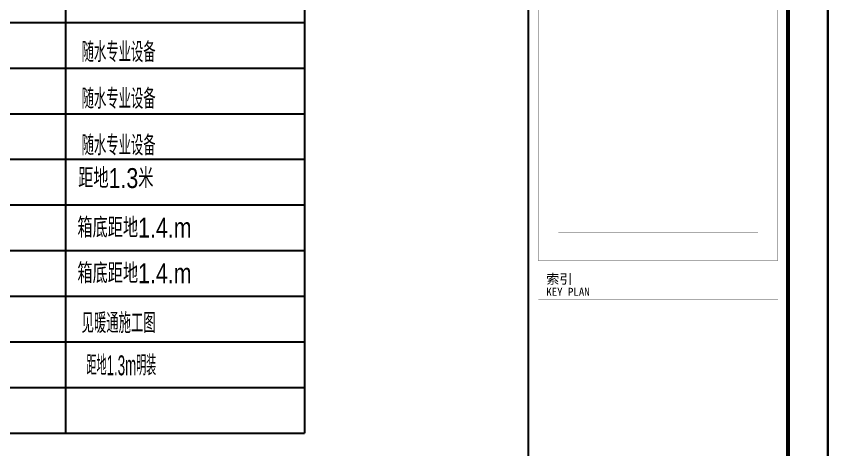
# Model space of a CAD drawing. Extents: x 776418 to 2076422, y -1170708 to 498544.
# Drawn here: x 1116072 to 1136395, y 305370 to 316228 of the extents above; entities that cross this region are included whole.
import ezdxf
from ezdxf.enums import TextEntityAlignment as Align

# ---------------------------------------------------------------- set-up
doc = ezdxf.new("R2010")
doc.units = 0
doc.header["$LTSCALE"] = 1000
doc.header["$MEASUREMENT"] = 0
doc.linetypes.add('CONTINOUS', pattern=[0])
doc.layers.get('0').update_dxf_attribs({"linetype": 'CONTINUOUS'})
for name, color, linetype in [('DIM-动力', 3, 'CONTINUOUS'), ('SHEBEI', 7, 'CONTINUOUS'), ('SHEET_LINE', 6, 'CONTINUOUS'), ('SHEET_TEXT', 7, 'CONTINUOUS'), ('TEL_TITLE', 7, 'CONTINUOUS'), ('WIRE-通讯', 4, 'CONTINUOUS')]:
    doc.layers.add(name, color=color, linetype=linetype)
doc.styles.add('_HZXY', font='ros.shx', dxfattribs={"width": 0.7, "bigfont": 'jd.shx'})
doc.styles.add('华文细黑', font='STXIHEI.TTF')

# ---------------------------------------------------------------- blocks, each defined once
blk = doc.blocks.new('A$C00115E70')
at = {"layer": 'WIRE-通讯', "ltscale": 0.001}
blk.add_lwpolyline([(-84100, 59400), (0, 59400), (0, 0), (-84100, 0)], close=True, dxfattribs=at)
blk = doc.blocks.new('A$C51FB5BAD')
at = {"layer": 'SHEET_LINE', "const_width": 50}
blk.add_lwpolyline([(-6500, -57400), (0, -57400), (0, -6150), (-6500, -6150)], close=True, dxfattribs=at)
at = {"layer": 'SHEET_LINE'}
for points, const_width in [([(-6250, -15739.90927883727), (-6250, -33442.5692015125)], 4.999999999999995), ([(-6250, -33442.5692015125), (-250, -33442.5692015125), (-250, -15739.90927883727)], 4.999999999999995), ([(-5750, -27342.59945737431), (-750, -27342.59945737431)], 4.999999999999995), ([(-5750, -32739.90927883727), (-750, -32739.90927883727)], 4.999999999999995), ([(-6250, -33442.5692015125), (-250, -33442.5692015125)], 4.999999999999995), ([(-6250, -34426.408000428), (-250, -34426.408000428)], 5)]:
    blk.add_lwpolyline(points, dxfattribs=dict(at, const_width=const_width))
at = {"layer": 'SHEET_TEXT', "style": '华文细黑'}
for s, height, p in [('索引', 240, (-6049.999999999534, -33786.30141517287)), ('KEY PLAN', 200, (-6049.999999999534, -34126.408000428))]:
    blk.add_text(s, height=height, dxfattribs=at).set_placement(p, align=Align.TOP_LEFT)

msp = doc.modelspace()

# ---------------------------------------------------------------- linework, layer by layer
at = {"layer": 'DIM-动力', "ltscale": 0.001}
msp.add_lwpolyline([(1052295.426790789, 285153.0499566447), (1136395.426790789, 285153.0499566447), (1136395.426790789, 344553.0499566447), (1052295.426790789, 344553.0499566447)], close=True, dxfattribs=at)
at = {"layer": 'SHEBEI', "linetype": 'CONTINOUS'}
for p, q in [((1117306.182892082, 337787.515880644), (1117306.182892231, 305787.515880644)), ((1123292.758805925, 337787.5158806439), (1123292.758806, 305787.515880644)), ((1098972.116008898, 316073.2301663582), (1123292.758805966, 316073.2301663583)), ((1098972.116008898, 314930.373023501), (1123292.758805968, 314930.3730235012)), ((1098972.116008898, 313787.5158806439), (1123292.758805971, 313787.5158806441)), ((1098972.1160089, 312644.6587377867), (1123292.758805973, 312644.6587377868)), ((1098972.116008898, 311501.8015949297), (1123292.758805975, 311501.8015949298)), ((1098972.116008898, 310358.9444520725), (1123292.758805977, 310358.9444520726)), ((1098972.116008898, 309216.0873092153), (1123292.758805979, 309216.0873092155)), ((1098972.116008898, 308073.2301663582), (1123292.758805979, 308073.2301663583)), ((1098972.116008898, 306930.373023501), (1123292.758805979, 306930.3730235011)), ((1098972.116008898, 305787.5158806439), (1123292.758805979, 305787.515880644))]:
    msp.add_line(p, q, dxfattribs=at)
at = {"layer": 'TEL_TITLE'}
msp.add_lwpolyline([(1052295.426790789, 285153.0499566449), (1136395.426790789, 285153.0499566449), (1136395.426790789, 344553.0499566449), (1052295.426790789, 344553.0499566449)], close=True, dxfattribs=at)
at = {"layer": 'TEL_TITLE', "const_width": 100}
msp.add_lwpolyline([(1054795.426790789, 286153.0499566449), (1135395.426790789, 286153.0499566449), (1135395.426790789, 343553.0499566449), (1054795.426790789, 343553.0499566449)], close=True, dxfattribs=at)

# ---------------------------------------------------------------- block references
msp.add_blockref('A$C51FB5BAD', (1135395.426790789, 343553.0499566449))
at = {"layer": 'WIRE-通讯', "ltscale": 0.001}
msp.add_blockref('A$C00115E70', (1136395.426790789, 285153.0499566447), dxfattribs=at)

# ---------------------------------------------------------------- texts
at = {"layer": 'SHEBEI', "style": '_HZXY'}
for s, width, p in [('随水专业设备', 0.65, (1117710.017020666, 315078.1894941003)), ('随水专业设备', 0.65, (1117710.017020672, 313911.055974014)), ('随水专业设备', 0.65, (1117710.017020677, 312743.9224539277)), ('距地1.3米', 0.8, (1117624.490374624, 311924.3362236097)), ('箱底距地1.4.m', 0.8, (1117604.552629403, 310683.2896372285)), ('箱底距地1.4.m', 0.8, (1117604.552629403, 309540.4324943714)), ('见暖通施工图', 0.65, (1117710.01702066, 308293.8757686467)), ('距地1.3m明装', 0.5, (1117834.555838854, 307235.0056356069))]:
    msp.add_text(s, height=500, dxfattribs=dict(at, width=width)).set_placement(p)

doc.saveas('drawing.dxf')
